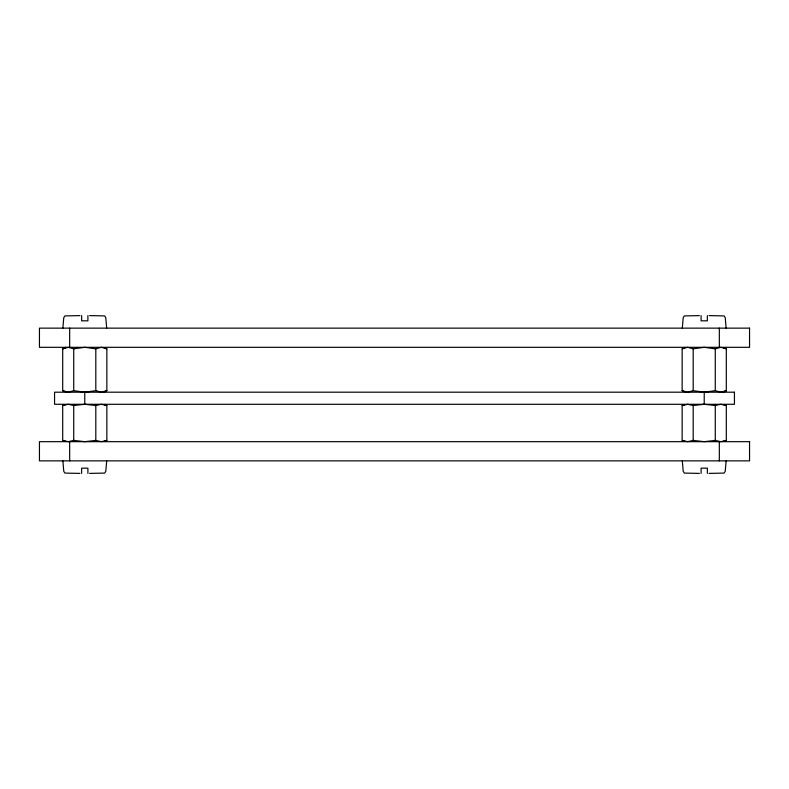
<?xml version="1.0" encoding="UTF-8"?>
<svg xmlns="http://www.w3.org/2000/svg" width="789" height="789" viewBox="0 0 789 789"><rect width="100%" height="100%" fill="white"/><g stroke="black" fill="none" stroke-linecap="round" stroke-linejoin="round"><path stroke-width="1.18" d="M62.854 328.135L63.771 317.671L64.895 315.906L79.926 315.61M106.693 460.865L105.785 471.329L104.661 473.094L89.63 473.39M682.307 328.135L683.215 317.671L684.339 315.906L699.37 315.61M726.146 460.865L725.229 471.329L724.105 473.094L709.074 473.39M65.655 347.318L62.696 348.827L62.696 390.693L68.219 392.192L73.732 390.693L84.778 392.192L95.814 390.693L101.337 392.192L106.86 390.693L106.86 348.827L101.337 347.318L95.814 348.827L84.778 347.318L73.732 348.827L68.219 347.318L62.696 348.827L65.428 347.732M103.901 392.192L106.86 390.693L104.128 391.788M685.099 347.318L682.14 348.827L682.14 390.693L687.663 392.192L693.186 390.693L704.222 392.192L715.268 390.693L720.781 392.192L726.304 390.693L726.304 348.827L720.781 347.318L715.268 348.827L704.222 347.318L693.186 348.827L687.663 347.318L682.14 348.827L684.872 347.722M723.345 392.192L726.304 390.693L723.572 391.788M62.696 405.536L68.219 404.284L73.732 405.536L84.778 404.284L95.814 405.536L101.337 404.284L106.86 405.536L106.86 440.42L101.337 441.672L95.814 440.42L84.778 441.672L73.732 440.42L68.219 441.672L62.696 440.42L62.696 405.536L65.428 404.619M682.14 405.536L687.663 404.284L693.186 405.536L704.222 404.284L715.268 405.536L720.781 404.284L726.304 405.536L726.304 440.42L720.781 441.672L715.268 440.42L704.222 441.672L693.186 440.42L687.663 441.672L682.14 440.42L682.14 405.536L684.872 404.619M104.128 441.337L106.86 440.42M723.572 441.337L726.304 440.42M89.63 315.61L104.661 315.906L105.785 317.671L106.693 328.135M709.074 315.61L724.105 315.906L725.229 317.671L726.146 328.135M79.926 473.39L64.895 473.094L63.771 471.329L62.854 460.865M699.37 473.39L684.339 473.094L683.215 471.329L682.307 460.865M723.572 404.619L726.304 405.536M682.14 440.42L684.872 441.337M104.128 404.619L106.86 405.536M62.696 440.42L65.428 441.337M723.572 347.732L726.304 348.827M682.14 390.693L684.872 391.788M104.128 347.732L106.86 348.827M62.696 390.693L65.428 391.788M719.331 328.135L719.331 347.318M719.331 441.682L719.331 460.865M715.268 348.827L715.268 390.693M715.268 405.536L715.268 440.42M707.358 315.61L707.358 320.827L701.096 320.827L701.096 315.61M707.358 473.39L707.358 468.173L701.096 468.173L701.096 473.39M704.222 392.192L704.222 404.284M693.186 348.827L693.186 390.693M693.186 405.536L693.186 440.42M95.814 348.827L95.814 390.693M95.814 405.536L95.814 440.42M87.904 315.61L87.904 320.827L81.642 320.827L81.642 315.61M87.904 473.39L87.904 468.173L81.642 468.173L81.642 473.39M84.778 392.192L84.778 404.284M73.732 348.827L73.732 390.693M73.732 405.536L73.732 440.42M69.669 328.135L69.669 347.318M69.669 441.682L69.669 460.865M749.55 328.135L39.45 328.135L39.45 347.318L749.55 347.318L749.55 328.135M734.441 392.192L54.559 392.192L54.559 404.284L734.441 404.284L734.441 392.192M749.55 441.682L39.45 441.682L39.45 460.865L749.55 460.865L749.55 441.682"/></g></svg>
